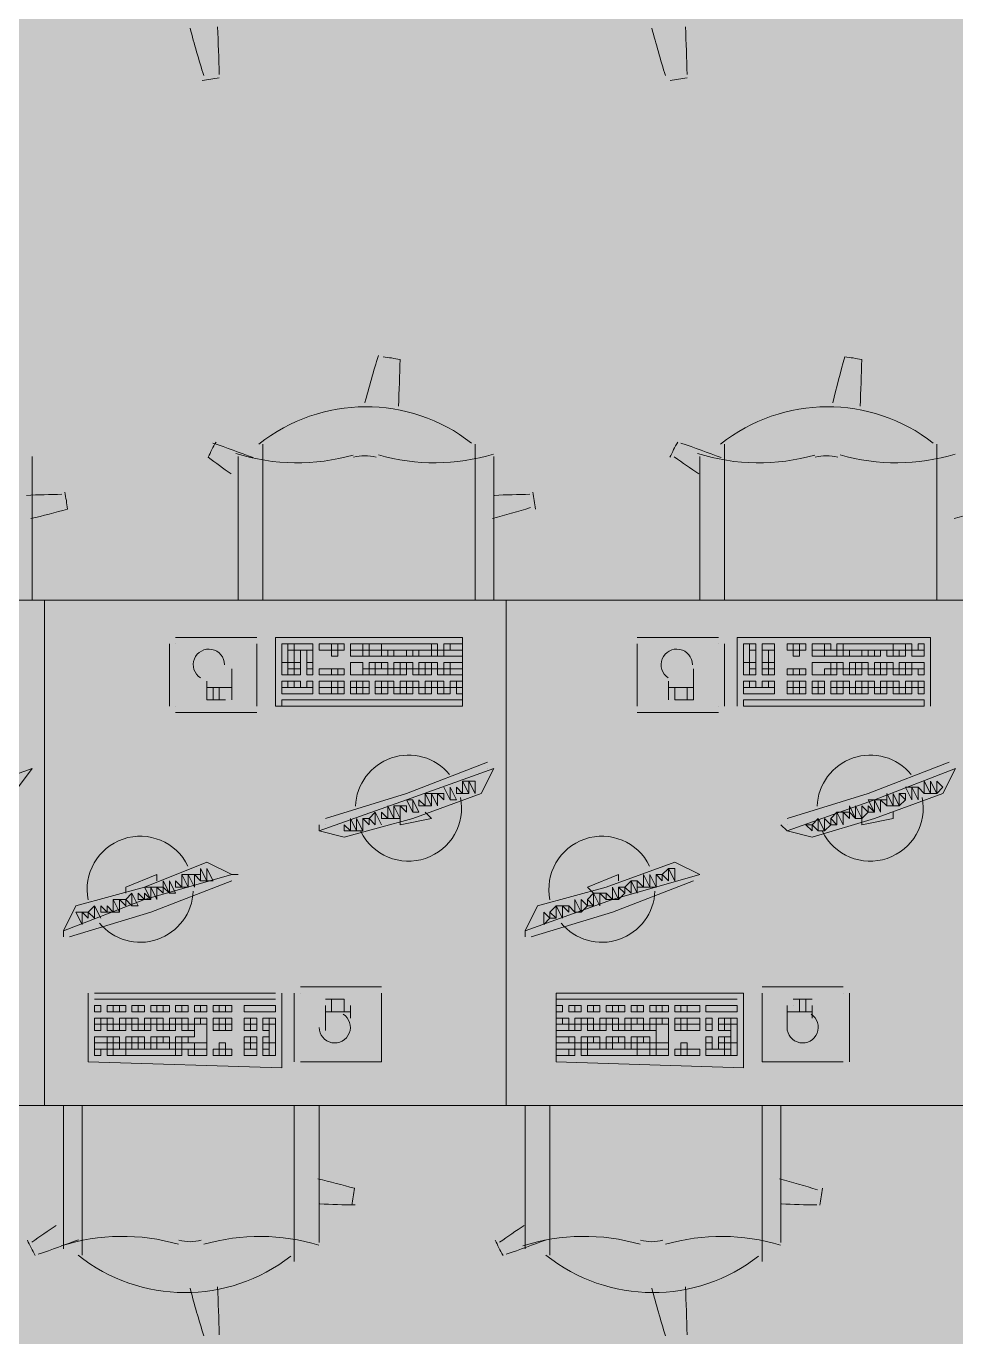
# Model space of a CAD drawing. Header units: millimetres. Extents: x 0 to 90.2, y 0 to 62.5.
# Drawn here: x 64.629 to 66.864, y 29.797 to 32.949 of the extents above; entities that cross this region are included whole.
import ezdxf

# ---------------------------------------------------------------- set-up
doc = ezdxf.new("R2010")
doc.units = ezdxf.units.MM
doc.layers.add('PDF_014405$FT-FIXFIT', color=7, linetype='Continuous')
doc.layers.add('PDF_014405$HL-TMP', color=7, linetype='Continuous', true_color=0xe6db59)

msp = doc.modelspace()

# ---------------------------------------------------------------- linework, layer by layer
at = {"layer": 'PDF_014405$FT-FIXFIT', "lineweight": 0}
for points in [[(65.5236, 32.035, 0.008691), (65.5277, 32.1471, 0.025003), (65.487, 32.1535)], [(66.6335, 32.035, 0.008691), (66.6376, 32.1471, 0.025003), (66.5969, 32.1535, 0.008987), (66.5677, 32.0427)], [(65.0852, 31.9488, 0.02503), (65.0665, 31.9121, 0.005389), (65.1212, 31.8723)], [(64.6401, 31.7645, 0.00719), (64.728, 31.7875, 0.025003), (64.7216, 31.8282)], [(65.4115, 30.1137, 0.025003), (65.418, 30.1544, 0.00719), (65.3301, 30.1774)]]:
    msp.add_lwpolyline(points, format="xyb", dxfattribs=at)
for points in [[(65.1981, 31.5687), (65.1981, 31.9436)], [(65.708, 31.9436), (65.708, 31.5687)], [(66.308, 31.5687), (66.308, 31.9436)], [(66.8179, 31.9436), (66.8179, 31.5687)], [(64.6431, 31.5687), (64.6431, 31.9137)], [(65.1381, 31.9137), (65.1381, 31.5687)], [(65.753, 31.5687), (65.753, 31.9137)], [(66.248, 31.9137), (66.248, 31.5687)], [(64.9731, 31.4637), (64.9731, 31.3137)], [(65.1831, 31.4787), (64.9881, 31.4787)], [(64.9881, 31.4637), (64.9881, 31.4637)], [(65.1831, 31.3137), (65.1831, 31.4637)], [(66.293, 31.4787), (66.098, 31.4787)], [(66.098, 31.4637), (66.098, 31.4637)], [(66.098, 31.4637), (66.098, 31.3137)], [(66.293, 31.4637), (66.293, 31.4637)], [(66.308, 31.3137), (66.308, 31.4637)], [(66.8029, 31.3137), (66.8029, 31.4787), (66.338, 31.4787), (66.338, 31.3137)], [(65.1231, 31.3287), (65.1231, 31.4037)], [(66.188, 31.3587), (66.188, 31.3287), (66.233, 31.3287), (66.233, 31.4037)], [(65.0631, 31.3737), (65.0631, 31.3287), (65.1081, 31.3287)], [(65.1231, 31.3587), (65.0631, 31.3587)], [(65.0781, 31.3587), (65.0781, 31.3287)], [(65.0931, 31.3587), (65.0931, 31.3287)], [(66.173, 31.3737), (66.173, 31.3287)], [(66.233, 31.3587), (66.173, 31.3587)], [(66.218, 31.3587), (66.218, 31.3287)], [(64.9881, 31.3137), (64.9881, 31.3137)], [(64.9881, 31.2987), (65.1831, 31.2987)], [(65.1831, 31.3137), (65.1831, 31.3137)], [(66.098, 31.2987), (66.293, 31.2987)], [(66.293, 31.3137), (66.293, 31.3137)], [(66.353, 31.3137), (66.7879, 31.3137)], [(65.738, 31.1787), (65.543, 31.1037), (65.3481, 31.0437)], [(66.8479, 31.1787), (66.6529, 31.1037), (66.458, 31.0437)], [(64.2232, 31.0287), (64.2232, 31.0137), (64.2832, 30.9987), (64.4481, 31.0437), (64.5981, 31.1037), (64.6431, 31.1637), (64.4331, 31.0887), (64.2232, 31.0137)], [(65.3331, 31.0287), (65.3331, 31.0137), (65.3931, 30.9987), (65.558, 31.0437), (65.723, 31.1037), (65.753, 31.1637), (65.543, 31.0887), (65.3331, 31.0137)], [(65.738, 31.1637), (65.738, 31.1637)], [(66.443, 31.0287), (66.458, 31.0137), (66.518, 30.9987), (66.6679, 31.0437), (66.8329, 31.1037), (66.8629, 31.1637), (66.6679, 31.0887), (66.458, 31.0137)], [(65.633, 31.1187), (65.648, 31.0887), (65.633, 31.1187)], [(66.7729, 31.1187), (66.7879, 31.1037), (66.7729, 31.1187)], [(65.468, 31.0587), (65.483, 31.0287), (65.468, 31.0587)], [(65.588, 31.0587), (65.603, 31.0437), (65.528, 31.0287), (65.528, 31.0437)], [(66.7129, 31.0587), (66.7129, 31.0437), (66.6379, 31.0287), (66.6379, 31.0437)], [(65.3481, 31.0287), (65.3481, 31.0287)], [(66.458, 31.0287), (66.458, 31.0287)], [(65.1231, 30.9087), (65.0631, 30.9387), (64.9131, 30.8787), (64.7481, 30.8337), (64.7181, 30.7738), (64.7181, 30.7588)], [(65.828, 30.7738), (66.038, 30.8487), (66.248, 30.9087), (66.188, 30.9387), (66.023, 30.8787), (65.858, 30.8337), (65.828, 30.7738), (65.828, 30.7588)], [(64.7181, 30.7738), (64.9131, 30.8487), (65.1231, 30.9087), (65.1381, 30.9087)], [(64.7331, 30.7588), (64.9281, 30.8187), (65.1231, 30.8937)], [(64.8681, 30.8637), (64.8681, 30.8787), (64.9431, 30.9087), (64.9431, 30.8937)], [(65.1231, 30.8937), (65.1231, 30.8937)], [(65.843, 30.7588), (66.038, 30.8187), (66.233, 30.8937)], [(65.993, 30.8637), (65.978, 30.8787), (66.053, 30.9087), (66.053, 30.8937)], [(66.233, 30.8937), (66.233, 30.8937)], [(66.248, 30.9087), (66.248, 30.9087)], [(64.8081, 30.8037), (64.7931, 30.8337), (64.8081, 30.8037)], [(65.948, 30.8187), (65.933, 30.8337), (65.948, 30.8187)], [(65.843, 30.7588), (65.843, 30.7588)], [(65.483, 30.6388), (65.2881, 30.6388)], [(66.5929, 30.6388), (66.398, 30.6388)], [(64.7781, 30.6238), (64.7781, 30.4588), (65.2431, 30.4438), (65.2431, 30.6238)], [(65.2281, 30.6238), (64.7931, 30.6238)], [(64.7931, 30.6088), (65.2281, 30.6088), (64.7931, 30.6088)], [(65.2731, 30.6238), (65.2731, 30.4588)], [(65.2881, 30.4588), (65.483, 30.4588), (65.483, 30.6238)], [(65.2881, 30.6238), (65.2881, 30.6238)], [(65.3931, 30.5788), (65.3931, 30.6088), (65.3481, 30.6088)], [(65.3631, 30.5788), (65.3631, 30.6088)], [(65.903, 30.6088), (66.338, 30.6088), (65.903, 30.6088)], [(66.398, 30.6238), (66.398, 30.6238)], [(66.398, 30.6238), (66.398, 30.4588), (66.5929, 30.4588)], [(66.518, 30.6088), (66.473, 30.6088)], [(66.488, 30.5788), (66.488, 30.6088)], [(66.503, 30.5788), (66.503, 30.6088)], [(66.5929, 30.6238), (66.5929, 30.6238)], [(66.6079, 30.4588), (66.6079, 30.6238)], [(65.3481, 30.5938), (65.3481, 30.5338)], [(65.3481, 30.5788), (65.4081, 30.5788)], [(65.3931, 30.5938), (65.3931, 30.5938)], [(65.4081, 30.5638), (65.4081, 30.5938)], [(66.458, 30.5938), (66.458, 30.5338)], [(66.458, 30.5788), (66.518, 30.5788)], [(66.473, 30.5938), (66.473, 30.5938)], [(66.518, 30.5638), (66.518, 30.5938)], [(65.2881, 30.4588), (65.2881, 30.4588)], [(65.483, 30.4588), (65.483, 30.4588)], [(66.5929, 30.4588), (66.5929, 30.4588)], [(64.7181, 30.0088), (64.7181, 30.3538)], [(64.7631, 30.3538), (64.7631, 29.9938)], [(65.2731, 29.9788), (65.2731, 30.3538)], [(65.3331, 30.3538), (65.3331, 30.0238)], [(65.828, 30.0088), (65.828, 30.3538)], [(65.888, 30.3538), (65.888, 29.9938)], [(66.398, 29.9788), (66.398, 30.3538)], [(66.443, 30.3538), (66.443, 30.0238)]]:
    msp.add_lwpolyline(points, dxfattribs=at)
for points in [[(63.5482, 31.5687), (64.6731, 31.5687), (64.6731, 30.3538), (63.5482, 30.3538)], [(64.6731, 31.5687), (65.783, 31.5687), (65.783, 30.3538), (64.6731, 30.3538)], [(65.783, 31.5687), (66.8929, 31.5687), (66.8929, 30.3538), (65.783, 30.3538)], [(65.678, 31.4787), (65.2281, 31.4787), (65.2281, 31.3137), (65.678, 31.3137)], [(65.2581, 31.4637), (65.2431, 31.4637), (65.2431, 31.4187), (65.2581, 31.4187)], [(65.2731, 31.4637), (65.2581, 31.4637), (65.2581, 31.4487), (65.2731, 31.4487)], [(65.2731, 31.4487), (65.2581, 31.4487), (65.2581, 31.4187), (65.2731, 31.4187)], [(65.3181, 31.4637), (65.2731, 31.4637), (65.2731, 31.4487), (65.3181, 31.4487)], [(65.2881, 31.4487), (65.2731, 31.4487), (65.2731, 31.4187), (65.2881, 31.4187)], [(65.3181, 31.4487), (65.3031, 31.4487), (65.3031, 31.4187), (65.3181, 31.4187)], [(65.3631, 31.4637), (65.3331, 31.4637), (65.3331, 31.4487), (65.3631, 31.4487)], [(65.3781, 31.4637), (65.3631, 31.4637), (65.3631, 31.4487), (65.3781, 31.4487)], [(65.3781, 31.4487), (65.3631, 31.4487), (65.3631, 31.4337), (65.3781, 31.4337)], [(65.3931, 31.4637), (65.3781, 31.4637), (65.3781, 31.4487), (65.3931, 31.4487)], [(65.4081, 31.4637), (65.4381, 31.4637), (65.4381, 31.4487), (65.4081, 31.4487)], [(65.4381, 31.4487), (65.4081, 31.4487), (65.4081, 31.4337), (65.4381, 31.4337)], [(65.4381, 31.4637), (65.453, 31.4637), (65.453, 31.4487), (65.4381, 31.4487)], [(65.453, 31.4487), (65.4381, 31.4487), (65.4381, 31.4337), (65.453, 31.4337)], [(65.453, 31.4637), (65.483, 31.4637), (65.483, 31.4487), (65.453, 31.4487)], [(65.483, 31.4487), (65.453, 31.4487), (65.453, 31.4337), (65.483, 31.4337)], [(65.603, 31.4637), (65.483, 31.4637), (65.483, 31.4487), (65.603, 31.4487)], [(65.498, 31.4487), (65.483, 31.4487), (65.483, 31.4337), (65.498, 31.4337)], [(65.513, 31.4487), (65.498, 31.4487), (65.498, 31.4337), (65.513, 31.4337)], [(65.543, 31.4487), (65.513, 31.4487), (65.513, 31.4337), (65.543, 31.4337)], [(65.558, 31.4487), (65.543, 31.4487), (65.543, 31.4337), (65.558, 31.4337)], [(65.573, 31.4487), (65.558, 31.4487), (65.558, 31.4337), (65.573, 31.4337)], [(65.603, 31.4487), (65.573, 31.4487), (65.573, 31.4337), (65.603, 31.4337)], [(65.618, 31.4637), (65.603, 31.4637), (65.603, 31.4487), (65.618, 31.4487)], [(65.618, 31.4487), (65.603, 31.4487), (65.603, 31.4337), (65.618, 31.4337)], [(65.633, 31.4487), (65.618, 31.4487), (65.618, 31.4337), (65.633, 31.4337)], [(65.648, 31.4637), (65.633, 31.4637), (65.633, 31.4487), (65.648, 31.4487)], [(65.678, 31.4487), (65.633, 31.4487), (65.633, 31.4337), (65.678, 31.4337)], [(65.678, 31.4637), (65.648, 31.4637), (65.648, 31.4487), (65.678, 31.4487)], [(66.368, 31.4637), (66.353, 31.4637), (66.353, 31.4187), (66.368, 31.4187)], [(66.383, 31.4637), (66.368, 31.4637), (66.368, 31.4487), (66.383, 31.4487)], [(66.383, 31.4487), (66.368, 31.4487), (66.368, 31.4187), (66.383, 31.4187)], [(66.428, 31.4637), (66.398, 31.4637), (66.398, 31.4487), (66.428, 31.4487)], [(66.413, 31.4487), (66.398, 31.4487), (66.398, 31.4187), (66.413, 31.4187)], [(66.428, 31.4487), (66.413, 31.4487), (66.413, 31.4187), (66.428, 31.4187)], [(66.473, 31.4637), (66.458, 31.4637), (66.458, 31.4487), (66.473, 31.4487)], [(66.488, 31.4637), (66.473, 31.4637), (66.473, 31.4487), (66.488, 31.4487)], [(66.488, 31.4487), (66.473, 31.4487), (66.473, 31.4337), (66.488, 31.4337)], [(66.503, 31.4637), (66.488, 31.4637), (66.488, 31.4487), (66.503, 31.4487)], [(66.518, 31.4637), (66.548, 31.4637), (66.548, 31.4487), (66.518, 31.4487)], [(66.548, 31.4487), (66.518, 31.4487), (66.518, 31.4337), (66.548, 31.4337)], [(66.548, 31.4637), (66.563, 31.4637), (66.563, 31.4487), (66.548, 31.4487)], [(66.578, 31.4487), (66.548, 31.4487), (66.548, 31.4337), (66.578, 31.4337)], [(66.578, 31.4637), (66.5929, 31.4637), (66.5929, 31.4487), (66.578, 31.4487)], [(66.5929, 31.4487), (66.578, 31.4487), (66.578, 31.4337), (66.5929, 31.4337)], [(66.7129, 31.4637), (66.5929, 31.4637), (66.5929, 31.4487), (66.7129, 31.4487)], [(66.6079, 31.4487), (66.5929, 31.4487), (66.5929, 31.4337), (66.6079, 31.4337)], [(66.6379, 31.4487), (66.6079, 31.4487), (66.6079, 31.4337), (66.6379, 31.4337)], [(66.6529, 31.4487), (66.6379, 31.4487), (66.6379, 31.4337), (66.6529, 31.4337)], [(66.6679, 31.4487), (66.6529, 31.4487), (66.6529, 31.4337), (66.6679, 31.4337)], [(66.6829, 31.4487), (66.6679, 31.4487), (66.6679, 31.4337), (66.6829, 31.4337)], [(66.7129, 31.4487), (66.6979, 31.4487), (66.6979, 31.4337), (66.7129, 31.4337)], [(66.7429, 31.4637), (66.7129, 31.4637), (66.7129, 31.4487), (66.7429, 31.4487)], [(66.7279, 31.4487), (66.7129, 31.4487), (66.7129, 31.4337), (66.7279, 31.4337)], [(66.7429, 31.4487), (66.7279, 31.4487), (66.7279, 31.4337), (66.7429, 31.4337)], [(66.7579, 31.4637), (66.7429, 31.4637), (66.7429, 31.4487), (66.7579, 31.4487)], [(66.7879, 31.4487), (66.7579, 31.4487), (66.7579, 31.4337), (66.7879, 31.4337)], [(66.7879, 31.4637), (66.7729, 31.4637), (66.7729, 31.4487), (66.7879, 31.4487)], [(65.2581, 31.4187), (65.2431, 31.4187), (65.2431, 31.3887), (65.2581, 31.3887)], [(65.2731, 31.4187), (65.2581, 31.4187), (65.2581, 31.4037), (65.2731, 31.4037)], [(65.2881, 31.4187), (65.2731, 31.4187), (65.2731, 31.4037), (65.2881, 31.4037)], [(65.3181, 31.4187), (65.3031, 31.4187), (65.3031, 31.4037), (65.3181, 31.4037)], [(65.4231, 31.4187), (65.4081, 31.4187), (65.4081, 31.3887), (65.4381, 31.3887), (65.4381, 31.4037), (65.4381, 31.4187)], [(65.468, 31.4187), (65.453, 31.4187), (65.453, 31.4037), (65.468, 31.4037)], [(65.483, 31.4187), (65.468, 31.4187), (65.468, 31.4037), (65.483, 31.4037)], [(65.498, 31.4187), (65.483, 31.4187), (65.483, 31.4037), (65.498, 31.4037)], [(65.528, 31.4187), (65.513, 31.4187), (65.513, 31.4037), (65.528, 31.4037)], [(65.543, 31.4187), (65.528, 31.4187), (65.528, 31.4037), (65.543, 31.4037)], [(65.558, 31.4187), (65.543, 31.4187), (65.543, 31.4037), (65.558, 31.4037)], [(65.588, 31.4187), (65.573, 31.4187), (65.573, 31.4037), (65.588, 31.4037)], [(65.603, 31.4187), (65.588, 31.4187), (65.588, 31.4037), (65.603, 31.4037)], [(65.618, 31.4187), (65.603, 31.4187), (65.603, 31.4037), (65.618, 31.4037)], [(65.648, 31.4187), (65.633, 31.4187), (65.633, 31.4037), (65.648, 31.4037)], [(65.678, 31.4187), (65.648, 31.4187), (65.648, 31.4037), (65.678, 31.4037)], [(66.368, 31.4187), (66.353, 31.4187), (66.353, 31.3887), (66.368, 31.3887)], [(66.383, 31.4187), (66.368, 31.4187), (66.368, 31.4037), (66.383, 31.4037)], [(66.413, 31.4187), (66.398, 31.4187), (66.398, 31.4037), (66.413, 31.4037)], [(66.428, 31.4187), (66.413, 31.4187), (66.413, 31.4037), (66.428, 31.4037)], [(66.548, 31.4187), (66.518, 31.4187), (66.518, 31.3887), (66.548, 31.3887), (66.548, 31.4037), (66.563, 31.4037), (66.563, 31.4187)], [(66.578, 31.4187), (66.563, 31.4187), (66.563, 31.4037), (66.578, 31.4037)], [(66.5929, 31.4187), (66.578, 31.4187), (66.578, 31.4037), (66.5929, 31.4037)], [(66.6229, 31.4187), (66.6079, 31.4187), (66.6079, 31.4037), (66.6229, 31.4037)], [(66.6379, 31.4187), (66.6229, 31.4187), (66.6229, 31.4037), (66.6379, 31.4037)], [(66.6529, 31.4187), (66.6379, 31.4187), (66.6379, 31.4037), (66.6529, 31.4037)], [(66.6829, 31.4187), (66.6679, 31.4187), (66.6679, 31.4037), (66.6829, 31.4037)], [(66.6979, 31.4187), (66.6829, 31.4187), (66.6829, 31.4037), (66.6979, 31.4037)], [(66.7129, 31.4187), (66.6979, 31.4187), (66.6979, 31.4037), (66.7129, 31.4037)], [(66.7429, 31.4187), (66.7279, 31.4187), (66.7279, 31.4037), (66.7429, 31.4037)], [(66.7579, 31.4187), (66.7429, 31.4187), (66.7429, 31.4037), (66.7579, 31.4037)], [(66.7879, 31.4187), (66.7579, 31.4187), (66.7579, 31.4037), (66.7879, 31.4037)], [(65.2731, 31.4037), (65.2581, 31.4037), (65.2581, 31.3887), (65.2731, 31.3887)], [(65.2881, 31.4037), (65.2731, 31.4037), (65.2731, 31.3887), (65.2881, 31.3887)], [(65.3181, 31.4037), (65.3031, 31.4037), (65.3031, 31.3887), (65.3181, 31.3887)], [(65.3631, 31.4037), (65.3331, 31.4037), (65.3331, 31.3887), (65.3631, 31.3887)], [(65.3781, 31.4037), (65.3631, 31.4037), (65.3631, 31.3887), (65.3781, 31.3887)], [(65.3931, 31.4037), (65.3781, 31.4037), (65.3781, 31.3887), (65.3931, 31.3887)], [(65.453, 31.4037), (65.4381, 31.4037), (65.4381, 31.3887), (65.453, 31.3887)], [(65.468, 31.4037), (65.453, 31.4037), (65.453, 31.3887), (65.468, 31.3887)], [(65.498, 31.4037), (65.468, 31.4037), (65.468, 31.3887), (65.498, 31.3887)], [(65.513, 31.4037), (65.498, 31.4037), (65.498, 31.3887), (65.513, 31.3887)], [(65.528, 31.4037), (65.513, 31.4037), (65.513, 31.3887), (65.528, 31.3887)], [(65.543, 31.4037), (65.528, 31.4037), (65.528, 31.3887), (65.543, 31.3887)], [(65.573, 31.4037), (65.558, 31.4037), (65.558, 31.3887), (65.573, 31.3887)], [(65.588, 31.4037), (65.573, 31.4037), (65.573, 31.3887), (65.588, 31.3887)], [(65.603, 31.4037), (65.588, 31.4037), (65.588, 31.3887), (65.603, 31.3887)], [(65.633, 31.4037), (65.618, 31.4037), (65.618, 31.3887), (65.633, 31.3887)], [(65.648, 31.4037), (65.633, 31.4037), (65.633, 31.3887), (65.648, 31.3887)], [(65.678, 31.4037), (65.648, 31.4037), (65.648, 31.3887), (65.678, 31.3887)], [(66.383, 31.4037), (66.368, 31.4037), (66.368, 31.3887), (66.383, 31.3887)], [(66.413, 31.4037), (66.398, 31.4037), (66.398, 31.3887), (66.413, 31.3887)], [(66.428, 31.4037), (66.413, 31.4037), (66.413, 31.3887), (66.428, 31.3887)], [(66.473, 31.4037), (66.458, 31.4037), (66.458, 31.3887), (66.473, 31.3887)], [(66.488, 31.4037), (66.473, 31.4037), (66.473, 31.3887), (66.488, 31.3887)], [(66.503, 31.4037), (66.488, 31.4037), (66.488, 31.3887), (66.503, 31.3887)], [(66.563, 31.4037), (66.548, 31.4037), (66.548, 31.3887), (66.563, 31.3887)], [(66.578, 31.4037), (66.563, 31.4037), (66.563, 31.3887), (66.578, 31.3887)], [(66.6079, 31.4037), (66.5929, 31.4037), (66.5929, 31.3887), (66.6079, 31.3887)], [(66.6229, 31.4037), (66.6079, 31.4037), (66.6079, 31.3887), (66.6229, 31.3887)], [(66.6379, 31.4037), (66.6229, 31.4037), (66.6229, 31.3887), (66.6379, 31.3887)], [(66.6679, 31.4037), (66.6529, 31.4037), (66.6529, 31.3887), (66.6679, 31.3887)], [(66.6829, 31.4037), (66.6679, 31.4037), (66.6679, 31.3887), (66.6829, 31.3887)], [(66.6979, 31.4037), (66.6829, 31.4037), (66.6829, 31.3887), (66.6979, 31.3887)], [(66.7279, 31.4037), (66.7129, 31.4037), (66.7129, 31.3887), (66.7279, 31.3887)], [(66.7429, 31.4037), (66.7279, 31.4037), (66.7279, 31.3887), (66.7429, 31.3887)], [(66.7579, 31.4037), (66.7429, 31.4037), (66.7429, 31.3887), (66.7579, 31.3887)], [(66.7879, 31.4037), (66.7729, 31.4037), (66.7729, 31.3887), (66.7879, 31.3887)], [(65.2581, 31.3737), (65.2431, 31.3737), (65.2431, 31.3587), (65.2581, 31.3587)], [(65.3181, 31.3437), (65.2431, 31.3437), (65.2431, 31.3587), (65.3181, 31.3587)], [(65.2731, 31.3737), (65.2581, 31.3737), (65.2581, 31.3587), (65.2731, 31.3587)], [(65.2881, 31.3737), (65.2731, 31.3737), (65.2731, 31.3587), (65.2881, 31.3587)], [(65.3181, 31.3737), (65.3031, 31.3737), (65.3031, 31.3587), (65.3181, 31.3587)], [(65.3631, 31.3737), (65.3331, 31.3737), (65.3331, 31.3587), (65.3631, 31.3587)], [(65.3631, 31.3587), (65.3331, 31.3587), (65.3331, 31.3437), (65.3631, 31.3437)], [(65.3781, 31.3737), (65.3631, 31.3737), (65.3631, 31.3587), (65.3781, 31.3587)], [(65.3781, 31.3587), (65.3631, 31.3587), (65.3631, 31.3437), (65.3781, 31.3437)], [(65.3931, 31.3737), (65.3781, 31.3737), (65.3781, 31.3587), (65.3931, 31.3587)], [(65.3931, 31.3587), (65.3781, 31.3587), (65.3781, 31.3437), (65.3931, 31.3437)], [(65.4231, 31.3737), (65.4081, 31.3737), (65.4081, 31.3587), (65.4231, 31.3587)], [(65.4231, 31.3587), (65.4081, 31.3587), (65.4081, 31.3437), (65.4231, 31.3437)], [(65.4381, 31.3737), (65.4231, 31.3737), (65.4231, 31.3587), (65.4381, 31.3587)], [(65.4381, 31.3587), (65.4231, 31.3587), (65.4231, 31.3437), (65.4381, 31.3437)], [(65.453, 31.3737), (65.4381, 31.3737), (65.4381, 31.3587), (65.453, 31.3587)], [(65.453, 31.3587), (65.4381, 31.3587), (65.4381, 31.3437), (65.453, 31.3437)], [(65.483, 31.3737), (65.468, 31.3737), (65.468, 31.3587), (65.483, 31.3587)], [(65.483, 31.3587), (65.468, 31.3587), (65.468, 31.3437), (65.483, 31.3437)], [(65.498, 31.3737), (65.483, 31.3737), (65.483, 31.3587), (65.498, 31.3587)], [(65.498, 31.3587), (65.483, 31.3587), (65.483, 31.3437), (65.498, 31.3437)], [(65.513, 31.3737), (65.498, 31.3737), (65.498, 31.3587), (65.513, 31.3587)], [(65.528, 31.3587), (65.513, 31.3587), (65.513, 31.3437), (65.528, 31.3437)], [(65.543, 31.3737), (65.528, 31.3737), (65.528, 31.3587), (65.543, 31.3587)], [(65.543, 31.3587), (65.528, 31.3587), (65.528, 31.3437), (65.543, 31.3437)], [(65.558, 31.3737), (65.543, 31.3737), (65.543, 31.3587), (65.558, 31.3587)], [(65.558, 31.3587), (65.543, 31.3587), (65.543, 31.3437), (65.558, 31.3437)], [(65.573, 31.3737), (65.558, 31.3737), (65.558, 31.3587), (65.573, 31.3587)], [(65.588, 31.3587), (65.573, 31.3587), (65.573, 31.3437), (65.588, 31.3437)], [(65.603, 31.3737), (65.588, 31.3737), (65.588, 31.3587), (65.603, 31.3587)], [(65.603, 31.3587), (65.588, 31.3587), (65.588, 31.3437), (65.603, 31.3437)], [(65.618, 31.3737), (65.603, 31.3737), (65.603, 31.3587), (65.618, 31.3587)], [(65.633, 31.3737), (65.618, 31.3737), (65.618, 31.3587), (65.633, 31.3587)], [(65.633, 31.3587), (65.618, 31.3587), (65.618, 31.3437), (65.633, 31.3437)], [(65.648, 31.3587), (65.633, 31.3587), (65.633, 31.3437), (65.648, 31.3437)], [(65.663, 31.3737), (65.648, 31.3737), (65.648, 31.3587), (65.663, 31.3587)], [(65.678, 31.3737), (65.663, 31.3737), (65.663, 31.3587), (65.678, 31.3587)], [(65.678, 31.3587), (65.663, 31.3587), (65.663, 31.3437), (65.678, 31.3437)], [(66.368, 31.3737), (66.353, 31.3737), (66.353, 31.3587), (66.368, 31.3587)], [(66.428, 31.3437), (66.353, 31.3437), (66.353, 31.3587), (66.428, 31.3587)], [(66.383, 31.3737), (66.368, 31.3737), (66.368, 31.3587), (66.383, 31.3587)], [(66.413, 31.3737), (66.398, 31.3737), (66.398, 31.3587), (66.413, 31.3587)], [(66.428, 31.3737), (66.413, 31.3737), (66.413, 31.3587), (66.428, 31.3587)], [(66.473, 31.3737), (66.458, 31.3737), (66.458, 31.3587), (66.473, 31.3587)], [(66.473, 31.3587), (66.458, 31.3587), (66.458, 31.3437), (66.473, 31.3437)], [(66.488, 31.3737), (66.473, 31.3737), (66.473, 31.3587), (66.488, 31.3587)], [(66.488, 31.3587), (66.473, 31.3587), (66.473, 31.3437), (66.488, 31.3437)], [(66.503, 31.3737), (66.488, 31.3737), (66.488, 31.3587), (66.503, 31.3587)], [(66.503, 31.3587), (66.488, 31.3587), (66.488, 31.3437), (66.503, 31.3437)], [(66.533, 31.3737), (66.518, 31.3737), (66.518, 31.3587), (66.533, 31.3587)], [(66.533, 31.3587), (66.518, 31.3587), (66.518, 31.3437), (66.533, 31.3437)], [(66.548, 31.3737), (66.533, 31.3737), (66.533, 31.3587), (66.548, 31.3587)], [(66.548, 31.3587), (66.533, 31.3587), (66.533, 31.3437), (66.548, 31.3437)], [(66.578, 31.3737), (66.563, 31.3737), (66.563, 31.3587), (66.578, 31.3587)], [(66.578, 31.3587), (66.563, 31.3587), (66.563, 31.3437), (66.578, 31.3437)], [(66.5929, 31.3737), (66.578, 31.3737), (66.578, 31.3587), (66.5929, 31.3587)], [(66.5929, 31.3587), (66.578, 31.3587), (66.578, 31.3437), (66.5929, 31.3437)], [(66.6079, 31.3737), (66.5929, 31.3737), (66.5929, 31.3587), (66.6079, 31.3587)], [(66.6229, 31.3587), (66.6079, 31.3587), (66.6079, 31.3437), (66.6229, 31.3437)], [(66.6379, 31.3737), (66.6229, 31.3737), (66.6229, 31.3587), (66.6379, 31.3587)], [(66.6379, 31.3587), (66.6229, 31.3587), (66.6229, 31.3437), (66.6379, 31.3437)], [(66.6529, 31.3737), (66.6379, 31.3737), (66.6379, 31.3587), (66.6529, 31.3587)], [(66.6529, 31.3587), (66.6379, 31.3587), (66.6379, 31.3437), (66.6529, 31.3437)], [(66.6679, 31.3737), (66.6529, 31.3737), (66.6529, 31.3587), (66.6679, 31.3587)], [(66.6829, 31.3587), (66.6679, 31.3587), (66.6679, 31.3437), (66.6829, 31.3437)], [(66.6979, 31.3737), (66.6829, 31.3737), (66.6829, 31.3587), (66.6979, 31.3587)], [(66.6979, 31.3587), (66.6829, 31.3587), (66.6829, 31.3437), (66.6979, 31.3437)], [(66.7129, 31.3737), (66.6979, 31.3737), (66.6979, 31.3587), (66.7129, 31.3587)], [(66.7279, 31.3737), (66.7129, 31.3737), (66.7129, 31.3587), (66.7279, 31.3587)], [(66.7279, 31.3587), (66.7129, 31.3587), (66.7129, 31.3437), (66.7279, 31.3437)], [(66.7429, 31.3587), (66.7279, 31.3587), (66.7279, 31.3437), (66.7429, 31.3437)], [(66.7579, 31.3737), (66.7429, 31.3737), (66.7429, 31.3587), (66.7579, 31.3587)], [(66.7579, 31.3587), (66.7429, 31.3587), (66.7429, 31.3437), (66.7579, 31.3437)], [(66.7729, 31.3737), (66.7579, 31.3737), (66.7579, 31.3587), (66.7729, 31.3587)], [(66.7879, 31.3737), (66.7729, 31.3737), (66.7729, 31.3587), (66.7879, 31.3587)], [(66.7879, 31.3587), (66.7729, 31.3587), (66.7729, 31.3437), (66.7879, 31.3437)], [(65.678, 31.3137), (65.2431, 31.3137), (65.2431, 31.3287), (65.678, 31.3287)], [(66.7879, 31.3137), (66.353, 31.3137), (66.353, 31.3287), (66.7879, 31.3287)], [(65.678, 31.1337), (65.678, 31.1187), (65.678, 31.1037), (65.693, 31.1037)], [(65.693, 31.1337), (65.678, 31.1337), (65.693, 31.1037)], [(65.708, 31.1337), (65.693, 31.1337), (65.708, 31.1037), (65.708, 31.1187)], [(66.7879, 31.1337), (66.7879, 31.1187), (66.7879, 31.1037), (66.8029, 31.1037)], [(66.8029, 31.1337), (66.8029, 31.1037), (66.8179, 31.1037)], [(66.8179, 31.1337), (66.8179, 31.1037), (66.8329, 31.1187)], [(65.588, 31.1037), (65.588, 31.0887), (65.588, 31.0737), (65.603, 31.0737)], [(65.603, 31.1037), (65.588, 31.1037), (65.603, 31.0737)], [(65.618, 31.1037), (65.603, 31.1037), (65.618, 31.0737), (65.618, 31.0887)], [(65.633, 31.1037), (65.618, 31.1037), (65.633, 31.0887)], [(65.648, 31.1187), (65.648, 31.0887), (65.663, 31.0887)], [(65.663, 31.1187), (65.663, 31.1037), (65.678, 31.1037)], [(66.6979, 31.1037), (66.6979, 31.0887), (66.6979, 31.0737), (66.7129, 31.0737)], [(66.7129, 31.1037), (66.7129, 31.0737), (66.7279, 31.0737)], [(66.7279, 31.1037), (66.7279, 31.0737), (66.7429, 31.0887)], [(66.7429, 31.1037), (66.7279, 31.1037), (66.7429, 31.0887)], [(66.7579, 31.1187), (66.7429, 31.1187), (66.7579, 31.0887)], [(66.7729, 31.1187), (66.7579, 31.1187), (66.7729, 31.0887)], [(65.498, 31.0737), (65.498, 31.0587), (65.498, 31.0437), (65.513, 31.0437)], [(65.513, 31.0737), (65.513, 31.0437), (65.528, 31.0437)], [(65.528, 31.0737), (65.513, 31.0737), (65.528, 31.0437), (65.528, 31.0587)], [(65.543, 31.0737), (65.528, 31.0737), (65.543, 31.0587)], [(65.558, 31.0887), (65.543, 31.0887), (65.558, 31.0587)], [(65.558, 31.0887), (65.558, 31.0587), (65.573, 31.0587)], [(65.573, 31.0887), (65.573, 31.0737), (65.588, 31.0737)], [(66.6079, 31.0737), (66.6079, 31.0587), (66.6229, 31.0437)], [(66.6229, 31.0737), (66.6229, 31.0437), (66.6379, 31.0437)], [(66.6379, 31.0737), (66.6379, 31.0437), (66.6529, 31.0587)], [(66.6679, 31.0887), (66.6529, 31.0887), (66.6679, 31.0587)], [(66.6529, 31.0737), (66.6529, 31.0587), (66.6679, 31.0587)], [(66.6829, 31.0887), (66.6679, 31.0887), (66.6829, 31.0587)], [(66.6979, 31.0887), (66.6829, 31.0887), (66.6979, 31.0737)], [(65.4081, 31.0437), (65.4081, 31.0287), (65.4081, 31.0137), (65.4231, 31.0137)], [(65.4231, 31.0437), (65.4231, 31.0137), (65.4381, 31.0137)], [(65.4381, 31.0437), (65.4381, 31.0137), (65.4381, 31.0287)], [(65.453, 31.0437), (65.4381, 31.0437), (65.453, 31.0287)], [(65.468, 31.0587), (65.453, 31.0437), (65.468, 31.0287)], [(65.483, 31.0587), (65.483, 31.0437), (65.498, 31.0437)], [(66.533, 31.0437), (66.518, 31.0287), (66.533, 31.0137)], [(66.533, 31.0437), (66.533, 31.0137), (66.548, 31.0137)], [(66.548, 31.0437), (66.548, 31.0137), (66.563, 31.0287)], [(66.578, 31.0587), (66.563, 31.0437), (66.578, 31.0287)], [(66.563, 31.0437), (66.563, 31.0287), (66.578, 31.0287)], [(66.5929, 31.0587), (66.578, 31.0587), (66.5929, 31.0287)], [(66.6079, 31.0587), (66.5929, 31.0587), (66.6079, 31.0437)], [(65.3931, 31.0287), (65.3931, 31.0137), (65.4081, 31.0137)], [(66.518, 31.0287), (66.503, 31.0287), (66.518, 31.0137)], [(65.0481, 30.8937), (65.0631, 30.8937), (65.0481, 30.9237), (65.0481, 30.9087)], [(65.0631, 30.8937), (65.0781, 30.8937), (65.0631, 30.9237)], [(66.173, 30.8937), (66.173, 30.9237), (66.158, 30.9087)], [(66.188, 30.8937), (66.188, 30.9237), (66.173, 30.9237)], [(64.9731, 30.8637), (64.9581, 30.8937), (64.9581, 30.8787)], [(64.9731, 30.8637), (64.9881, 30.8637), (64.9731, 30.8937)], [(64.9881, 30.8787), (65.0031, 30.8787), (64.9881, 30.8937)], [(65.0181, 30.8787), (65.0181, 30.9087), (65.0031, 30.9087)], [(65.0031, 30.8787), (65.0181, 30.8787), (65.0031, 30.9087), (65.0031, 30.8937)], [(65.0331, 30.8787), (65.0331, 30.8937), (65.0331, 30.9087), (65.0181, 30.9087)], [(65.0481, 30.8937), (65.0481, 30.9087), (65.0331, 30.9087)], [(66.083, 30.8637), (66.083, 30.8937), (66.068, 30.8787)], [(66.098, 30.8637), (66.098, 30.8937), (66.083, 30.8937)], [(66.098, 30.8787), (66.113, 30.8787), (66.098, 30.8937)], [(66.113, 30.8787), (66.128, 30.8787), (66.113, 30.9087), (66.113, 30.8937)], [(66.128, 30.8787), (66.143, 30.8787), (66.128, 30.9087)], [(66.158, 30.8937), (66.158, 30.9087), (66.143, 30.9087)], [(66.143, 30.8787), (66.143, 30.8937), (66.143, 30.9087)], [(64.8831, 30.8337), (64.8831, 30.8637), (64.8681, 30.8487)], [(64.8831, 30.8337), (64.8981, 30.8337), (64.8831, 30.8637)], [(64.8981, 30.8487), (64.9131, 30.8487), (64.8981, 30.8637)], [(64.9281, 30.8487), (64.9281, 30.8787), (64.9131, 30.8787)], [(64.9131, 30.8487), (64.9281, 30.8487), (64.9131, 30.8637)], [(64.9431, 30.8487), (64.9431, 30.8637), (64.9431, 30.8787), (64.9281, 30.8787)], [(64.9581, 30.8637), (64.9581, 30.8787), (64.9431, 30.8787)], [(65.993, 30.8337), (65.993, 30.8637), (65.978, 30.8487)], [(66.008, 30.8337), (66.008, 30.8637), (65.993, 30.8637)], [(66.023, 30.8487), (66.023, 30.8637), (66.008, 30.8637)], [(66.023, 30.8487), (66.038, 30.8487), (66.023, 30.8637)], [(66.038, 30.8487), (66.053, 30.8487), (66.038, 30.8787)], [(66.068, 30.8637), (66.068, 30.8787), (66.053, 30.8787)], [(66.053, 30.8487), (66.068, 30.8637), (66.053, 30.8787)], [(64.7631, 30.7888), (64.7631, 30.8037), (64.7631, 30.8187), (64.7481, 30.8187)], [(64.7781, 30.8037), (64.7781, 30.8187), (64.7631, 30.8187)], [(64.7931, 30.8037), (64.7931, 30.8337), (64.7781, 30.8187)], [(64.8081, 30.8187), (64.8231, 30.8187), (64.8081, 30.8337)], [(64.8231, 30.8187), (64.8381, 30.8187), (64.8231, 30.8337)], [(64.8531, 30.8187), (64.8531, 30.8337), (64.8531, 30.8487), (64.8381, 30.8487)], [(64.8381, 30.8187), (64.8531, 30.8187), (64.8381, 30.8487)], [(64.8681, 30.8337), (64.8681, 30.8487), (64.8531, 30.8487)], [(65.873, 30.7888), (65.888, 30.8037), (65.873, 30.8187)], [(65.903, 30.8037), (65.903, 30.8337), (65.888, 30.8187)], [(65.888, 30.8037), (65.903, 30.8037), (65.888, 30.8187)], [(65.918, 30.8037), (65.918, 30.8337), (65.903, 30.8337)], [(65.933, 30.8187), (65.933, 30.8337), (65.918, 30.8337)], [(65.948, 30.8187), (65.963, 30.8187), (65.948, 30.8487)], [(65.963, 30.8187), (65.978, 30.8337), (65.963, 30.8487)], [(65.978, 30.8337), (65.993, 30.8337), (65.978, 30.8487)], [(65.903, 30.4588), (66.353, 30.4438), (66.353, 30.6238), (65.903, 30.6238)], [(64.7931, 30.5788), (64.8081, 30.5788), (64.8081, 30.5938), (64.7931, 30.5938)], [(64.8231, 30.5788), (64.8381, 30.5788), (64.8381, 30.5938), (64.8231, 30.5938)], [(64.8381, 30.5788), (64.8531, 30.5788), (64.8531, 30.5938), (64.8381, 30.5938)], [(64.8531, 30.5788), (64.8681, 30.5788), (64.8681, 30.5938), (64.8531, 30.5938)], [(64.8831, 30.5788), (64.8981, 30.5788), (64.8981, 30.5938), (64.8831, 30.5938)], [(64.8981, 30.5788), (64.9131, 30.5788), (64.9131, 30.5938), (64.8981, 30.5938)], [(64.9281, 30.5788), (64.9431, 30.5788), (64.9431, 30.5938), (64.9281, 30.5938)], [(64.9431, 30.5788), (64.9581, 30.5788), (64.9581, 30.5938), (64.9431, 30.5938)], [(64.9581, 30.5788), (64.9731, 30.5788), (64.9731, 30.5938), (64.9581, 30.5938)], [(64.9881, 30.5788), (65.0031, 30.5788), (65.0031, 30.5938), (64.9881, 30.5938)], [(65.0031, 30.5788), (65.0181, 30.5788), (65.0181, 30.5938), (65.0031, 30.5938)], [(65.0331, 30.5788), (65.0481, 30.5788), (65.0481, 30.5938), (65.0331, 30.5938)], [(65.0481, 30.5788), (65.0631, 30.5788), (65.0631, 30.5938), (65.0481, 30.5938)], [(65.0781, 30.5788), (65.0931, 30.5788), (65.0931, 30.5938), (65.0781, 30.5938)], [(65.0931, 30.5788), (65.1081, 30.5788), (65.1081, 30.5938), (65.0931, 30.5938)], [(65.1081, 30.5788), (65.1231, 30.5788), (65.1231, 30.5938), (65.1081, 30.5938)], [(65.1531, 30.5938), (65.2281, 30.5938), (65.2281, 30.5788), (65.1531, 30.5788)], [(65.903, 30.5788), (65.918, 30.5788), (65.918, 30.5938), (65.903, 30.5938)], [(65.933, 30.5788), (65.948, 30.5788), (65.948, 30.5938), (65.933, 30.5938)], [(65.948, 30.5788), (65.963, 30.5788), (65.963, 30.5938), (65.948, 30.5938)], [(65.978, 30.5788), (65.993, 30.5788), (65.993, 30.5938), (65.978, 30.5938)], [(65.993, 30.5788), (66.008, 30.5788), (66.008, 30.5938), (65.993, 30.5938)], [(66.023, 30.5788), (66.038, 30.5788), (66.038, 30.5938), (66.023, 30.5938)], [(66.038, 30.5788), (66.053, 30.5788), (66.053, 30.5938), (66.038, 30.5938)], [(66.053, 30.5788), (66.068, 30.5788), (66.068, 30.5938), (66.053, 30.5938)], [(66.083, 30.5788), (66.098, 30.5788), (66.098, 30.5938), (66.083, 30.5938)], [(66.098, 30.5788), (66.113, 30.5788), (66.113, 30.5938), (66.098, 30.5938)], [(66.128, 30.5788), (66.143, 30.5788), (66.143, 30.5938), (66.128, 30.5938)], [(66.143, 30.5788), (66.158, 30.5788), (66.158, 30.5938), (66.143, 30.5938)], [(66.158, 30.5788), (66.173, 30.5788), (66.173, 30.5938), (66.158, 30.5938)], [(66.188, 30.5788), (66.203, 30.5788), (66.203, 30.5938), (66.188, 30.5938)], [(66.203, 30.5788), (66.218, 30.5788), (66.218, 30.5938), (66.203, 30.5938)], [(66.218, 30.5788), (66.248, 30.5788), (66.248, 30.5938), (66.218, 30.5938)], [(66.263, 30.5938), (66.338, 30.5938), (66.338, 30.5788), (66.263, 30.5788)], [(64.7931, 30.5488), (64.8081, 30.5488), (64.8081, 30.5638), (64.7931, 30.5638)], [(64.7931, 30.5338), (64.8081, 30.5338), (64.8081, 30.5488), (64.7931, 30.5488)], [(64.8081, 30.5488), (64.8231, 30.5488), (64.8231, 30.5638), (64.8081, 30.5638)], [(64.8231, 30.5488), (64.8381, 30.5488), (64.8381, 30.5638), (64.8231, 30.5638)], [(64.8231, 30.5338), (64.8381, 30.5338), (64.8381, 30.5488), (64.8231, 30.5488)], [(64.8381, 30.5338), (64.8531, 30.5338), (64.8531, 30.5488), (64.8381, 30.5488)], [(64.8531, 30.5488), (64.8681, 30.5488), (64.8681, 30.5638), (64.8531, 30.5638)], [(64.8531, 30.5338), (64.8681, 30.5338), (64.8681, 30.5488), (64.8531, 30.5488)], [(64.8681, 30.5488), (64.8831, 30.5488), (64.8831, 30.5638), (64.8681, 30.5638)], [(64.8831, 30.5488), (64.8981, 30.5488), (64.8981, 30.5638), (64.8831, 30.5638)], [(64.8831, 30.5338), (64.8981, 30.5338), (64.8981, 30.5488), (64.8831, 30.5488)], [(64.8981, 30.5338), (64.9131, 30.5338), (64.9131, 30.5488), (64.8981, 30.5488)], [(64.9131, 30.5488), (64.9281, 30.5488), (64.9281, 30.5638), (64.9131, 30.5638)], [(64.9131, 30.5338), (64.9281, 30.5338), (64.9281, 30.5488), (64.9131, 30.5488)], [(64.9281, 30.5488), (64.9431, 30.5488), (64.9431, 30.5638), (64.9281, 30.5638)], [(64.9431, 30.5488), (64.9581, 30.5488), (64.9581, 30.5638), (64.9431, 30.5638)], [(64.9431, 30.5338), (64.9581, 30.5338), (64.9581, 30.5488), (64.9431, 30.5488)], [(64.9581, 30.5338), (64.9731, 30.5338), (64.9731, 30.5488), (64.9581, 30.5488)], [(64.9731, 30.5488), (64.9881, 30.5488), (64.9881, 30.5638), (64.9731, 30.5638)], [(64.9731, 30.5338), (64.9881, 30.5338), (64.9881, 30.5488), (64.9731, 30.5488)], [(64.9881, 30.5488), (65.0031, 30.5488), (65.0031, 30.5638), (64.9881, 30.5638)], [(65.0031, 30.5488), (65.0181, 30.5488), (65.0181, 30.5638), (65.0031, 30.5638)], [(65.0031, 30.5338), (65.0181, 30.5338), (65.0181, 30.5488), (65.0031, 30.5488)], [(65.0331, 30.5038), (65.0631, 30.5038), (65.0631, 30.5488), (65.0331, 30.5488), (65.0331, 30.5188), (65.0181, 30.5188), (65.0181, 30.5038)], [(65.0181, 30.5338), (65.0331, 30.5338), (65.0331, 30.5488), (65.0181, 30.5488)], [(65.0331, 30.5488), (65.0481, 30.5488), (65.0481, 30.5638), (65.0331, 30.5638)], [(65.0481, 30.5488), (65.0631, 30.5488), (65.0631, 30.5638), (65.0481, 30.5638)], [(65.0781, 30.5488), (65.0931, 30.5488), (65.0931, 30.5638), (65.0781, 30.5638)], [(65.0781, 30.5338), (65.0931, 30.5338), (65.0931, 30.5488), (65.0781, 30.5488)], [(65.0931, 30.5488), (65.1081, 30.5488), (65.1081, 30.5638), (65.0931, 30.5638)], [(65.0931, 30.5338), (65.1081, 30.5338), (65.1081, 30.5488), (65.0931, 30.5488)], [(65.1081, 30.5488), (65.1231, 30.5488), (65.1231, 30.5638), (65.1081, 30.5638)], [(65.1081, 30.5338), (65.1231, 30.5338), (65.1231, 30.5488), (65.1081, 30.5488)], [(65.1531, 30.5488), (65.1681, 30.5488), (65.1681, 30.5638), (65.1531, 30.5638)], [(65.1531, 30.5338), (65.1681, 30.5338), (65.1681, 30.5488), (65.1531, 30.5488)], [(65.1681, 30.5488), (65.1831, 30.5488), (65.1831, 30.5638), (65.1681, 30.5638)], [(65.1681, 30.5338), (65.1831, 30.5338), (65.1831, 30.5488), (65.1681, 30.5488)], [(65.1981, 30.5488), (65.2131, 30.5488), (65.2131, 30.5638), (65.1981, 30.5638)], [(65.1981, 30.5338), (65.2131, 30.5338), (65.2131, 30.5488), (65.1981, 30.5488)], [(65.2131, 30.5488), (65.2281, 30.5488), (65.2281, 30.5638), (65.2131, 30.5638)], [(65.2131, 30.5038), (65.2281, 30.5038), (65.2281, 30.5488), (65.2131, 30.5488)], [(65.903, 30.5488), (65.918, 30.5488), (65.918, 30.5638), (65.903, 30.5638)], [(65.903, 30.5338), (65.933, 30.5338), (65.933, 30.5488), (65.903, 30.5488)], [(65.918, 30.5488), (65.933, 30.5488), (65.933, 30.5638), (65.918, 30.5638)], [(65.933, 30.5338), (65.948, 30.5338), (65.948, 30.5488), (65.933, 30.5488)], [(65.948, 30.5488), (65.963, 30.5488), (65.963, 30.5638), (65.948, 30.5638)], [(65.948, 30.5338), (65.963, 30.5338), (65.963, 30.5488), (65.948, 30.5488)], [(65.963, 30.5488), (65.978, 30.5488), (65.978, 30.5638), (65.963, 30.5638)], [(65.978, 30.5488), (65.993, 30.5488), (65.993, 30.5638), (65.978, 30.5638)], [(65.978, 30.5338), (65.993, 30.5338), (65.993, 30.5488), (65.978, 30.5488)], [(65.993, 30.5338), (66.008, 30.5338), (66.008, 30.5488), (65.993, 30.5488)], [(66.008, 30.5488), (66.023, 30.5488), (66.023, 30.5638), (66.008, 30.5638)], [(66.008, 30.5338), (66.023, 30.5338), (66.023, 30.5488), (66.008, 30.5488)], [(66.023, 30.5488), (66.038, 30.5488), (66.038, 30.5638), (66.023, 30.5638)], [(66.038, 30.5488), (66.053, 30.5488), (66.053, 30.5638), (66.038, 30.5638)], [(66.038, 30.5338), (66.053, 30.5338), (66.053, 30.5488), (66.038, 30.5488)], [(66.053, 30.5338), (66.068, 30.5338), (66.068, 30.5488), (66.053, 30.5488)], [(66.068, 30.5488), (66.083, 30.5488), (66.083, 30.5638), (66.068, 30.5638)], [(66.068, 30.5338), (66.083, 30.5338), (66.083, 30.5488), (66.068, 30.5488)], [(66.083, 30.5488), (66.098, 30.5488), (66.098, 30.5638), (66.083, 30.5638)], [(66.083, 30.5338), (66.113, 30.5338), (66.113, 30.5488), (66.083, 30.5488)], [(66.098, 30.5488), (66.113, 30.5488), (66.113, 30.5638), (66.098, 30.5638)], [(66.113, 30.5338), (66.128, 30.5338), (66.128, 30.5488), (66.113, 30.5488)], [(66.128, 30.5488), (66.143, 30.5488), (66.143, 30.5638), (66.128, 30.5638)], [(66.128, 30.5338), (66.143, 30.5338), (66.143, 30.5488), (66.128, 30.5488)], [(66.143, 30.5488), (66.158, 30.5488), (66.158, 30.5638), (66.143, 30.5638)], [(66.158, 30.5038), (66.173, 30.5038), (66.173, 30.5488), (66.143, 30.5488), (66.143, 30.5188), (66.143, 30.5038)], [(66.158, 30.5488), (66.173, 30.5488), (66.173, 30.5638), (66.158, 30.5638)], [(66.188, 30.5488), (66.203, 30.5488), (66.203, 30.5638), (66.188, 30.5638)], [(66.188, 30.5338), (66.203, 30.5338), (66.203, 30.5488), (66.188, 30.5488)], [(66.203, 30.5488), (66.218, 30.5488), (66.218, 30.5638), (66.203, 30.5638)], [(66.203, 30.5338), (66.218, 30.5338), (66.218, 30.5488), (66.203, 30.5488)], [(66.218, 30.5488), (66.248, 30.5488), (66.248, 30.5638), (66.218, 30.5638)], [(66.218, 30.5338), (66.248, 30.5338), (66.248, 30.5488), (66.218, 30.5488)], [(66.263, 30.5488), (66.278, 30.5488), (66.278, 30.5638), (66.263, 30.5638)], [(66.263, 30.5338), (66.278, 30.5338), (66.278, 30.5488), (66.263, 30.5488)], [(66.293, 30.5488), (66.308, 30.5488), (66.308, 30.5638), (66.293, 30.5638)], [(66.293, 30.5338), (66.308, 30.5338), (66.308, 30.5488), (66.293, 30.5488)], [(66.308, 30.5488), (66.323, 30.5488), (66.323, 30.5638), (66.308, 30.5638)], [(66.308, 30.5338), (66.323, 30.5338), (66.323, 30.5488), (66.308, 30.5488)], [(66.323, 30.5488), (66.338, 30.5488), (66.338, 30.5638), (66.323, 30.5638)], [(66.323, 30.5038), (66.338, 30.5038), (66.338, 30.5488), (66.323, 30.5488)], [(64.7931, 30.5038), (64.8231, 30.5038), (64.8231, 30.5188), (64.7931, 30.5188)], [(64.7931, 30.4888), (64.8231, 30.4888), (64.8231, 30.5038), (64.7931, 30.5038)], [(64.8231, 30.5038), (64.8381, 30.5038), (64.8381, 30.5188), (64.8231, 30.5188)], [(64.8381, 30.5038), (64.8531, 30.5038), (64.8531, 30.5188), (64.8381, 30.5188)], [(64.8381, 30.4888), (64.8531, 30.4888), (64.8531, 30.5038), (64.8381, 30.5038)], [(64.8531, 30.4888), (64.8681, 30.4888), (64.8681, 30.5038), (64.8531, 30.5038)], [(64.8681, 30.5038), (64.8831, 30.5038), (64.8831, 30.5188), (64.8681, 30.5188)], [(64.8681, 30.4888), (64.8831, 30.4888), (64.8831, 30.5038), (64.8681, 30.5038)], [(64.8831, 30.5038), (64.8981, 30.5038), (64.8981, 30.5188), (64.8831, 30.5188)], [(64.8981, 30.5038), (64.9131, 30.5038), (64.9131, 30.5188), (64.8981, 30.5188)], [(64.8981, 30.4888), (64.9131, 30.4888), (64.9131, 30.5038), (64.8981, 30.5038)], [(64.9131, 30.4888), (64.9281, 30.4888), (64.9281, 30.5038), (64.9131, 30.5038)], [(64.9281, 30.5038), (64.9431, 30.5038), (64.9431, 30.5188), (64.9281, 30.5188)], [(64.9281, 30.4888), (64.9431, 30.4888), (64.9431, 30.5038), (64.9281, 30.5038)], [(64.9431, 30.5038), (64.9581, 30.5038), (64.9581, 30.5188), (64.9431, 30.5188)], [(64.9431, 30.4888), (64.9731, 30.4888), (64.9731, 30.5038), (64.9431, 30.5038)], [(64.9581, 30.5038), (64.9731, 30.5038), (64.9731, 30.5188), (64.9581, 30.5188)], [(64.9731, 30.4888), (64.9881, 30.4888), (64.9881, 30.5038), (64.9731, 30.5038)], [(64.9881, 30.5038), (65.0031, 30.5038), (65.0031, 30.5188), (64.9881, 30.5188)], [(64.9881, 30.4888), (65.0031, 30.4888), (65.0031, 30.5038), (64.9881, 30.5038)], [(65.0031, 30.5038), (65.0181, 30.5038), (65.0181, 30.5188), (65.0031, 30.5188)], [(65.0031, 30.4888), (65.0331, 30.4888), (65.0331, 30.5038), (65.0031, 30.5038)], [(65.0331, 30.4888), (65.0631, 30.4888), (65.0631, 30.5038), (65.0331, 30.5038)], [(65.0931, 30.4888), (65.1081, 30.4888), (65.1081, 30.5038), (65.0931, 30.5038)], [(65.1531, 30.5038), (65.1681, 30.5038), (65.1681, 30.5188), (65.1531, 30.5188)], [(65.1531, 30.4888), (65.1681, 30.4888), (65.1681, 30.5038), (65.1531, 30.5038)], [(65.1681, 30.5038), (65.1831, 30.5038), (65.1831, 30.5188), (65.1681, 30.5188)], [(65.1681, 30.4888), (65.1831, 30.4888), (65.1831, 30.5038), (65.1681, 30.5038)], [(65.1981, 30.5038), (65.2131, 30.5038), (65.2131, 30.5188), (65.1981, 30.5188)], [(65.1981, 30.4888), (65.2131, 30.4888), (65.2131, 30.5038), (65.1981, 30.5038)], [(65.2131, 30.4738), (65.2281, 30.4738), (65.2281, 30.5038), (65.2131, 30.5038)], [(65.903, 30.5038), (65.933, 30.5038), (65.933, 30.5188), (65.903, 30.5188)], [(65.903, 30.4888), (65.948, 30.4888), (65.948, 30.5038), (65.903, 30.5038)], [(65.933, 30.5038), (65.948, 30.5038), (65.948, 30.5188), (65.933, 30.5188)], [(65.948, 30.4888), (65.963, 30.4888), (65.963, 30.5038), (65.948, 30.5038)], [(65.963, 30.5038), (65.978, 30.5038), (65.978, 30.5188), (65.963, 30.5188)], [(65.963, 30.4888), (65.978, 30.4888), (65.978, 30.5038), (65.963, 30.5038)], [(65.978, 30.5038), (65.993, 30.5038), (65.993, 30.5188), (65.978, 30.5188)], [(65.978, 30.4888), (66.008, 30.4888), (66.008, 30.5038), (65.978, 30.5038)], [(65.993, 30.5038), (66.008, 30.5038), (66.008, 30.5188), (65.993, 30.5188)], [(66.008, 30.4888), (66.023, 30.4888), (66.023, 30.5038), (66.008, 30.5038)], [(66.023, 30.5038), (66.038, 30.5038), (66.038, 30.5188), (66.023, 30.5188)], [(66.023, 30.4888), (66.038, 30.4888), (66.038, 30.5038), (66.023, 30.5038)], [(66.038, 30.5038), (66.053, 30.5038), (66.053, 30.5188), (66.038, 30.5188)], [(66.038, 30.4888), (66.068, 30.4888), (66.068, 30.5038), (66.038, 30.5038)], [(66.053, 30.5038), (66.068, 30.5038), (66.068, 30.5188), (66.053, 30.5188)], [(66.068, 30.4888), (66.083, 30.4888), (66.083, 30.5038), (66.068, 30.5038)], [(66.083, 30.5038), (66.098, 30.5038), (66.098, 30.5188), (66.083, 30.5188)], [(66.083, 30.4888), (66.098, 30.4888), (66.098, 30.5038), (66.083, 30.5038)], [(66.098, 30.5038), (66.113, 30.5038), (66.113, 30.5188), (66.098, 30.5188)], [(66.098, 30.4888), (66.128, 30.4888), (66.128, 30.5038), (66.098, 30.5038)], [(66.113, 30.5038), (66.128, 30.5038), (66.128, 30.5188), (66.113, 30.5188)], [(66.128, 30.4888), (66.143, 30.4888), (66.143, 30.5038), (66.128, 30.5038)], [(66.143, 30.4888), (66.173, 30.4888), (66.173, 30.5038), (66.143, 30.5038)], [(66.203, 30.4888), (66.218, 30.4888), (66.218, 30.5038), (66.203, 30.5038)], [(66.263, 30.5038), (66.278, 30.5038), (66.278, 30.5188), (66.263, 30.5188)], [(66.263, 30.4888), (66.278, 30.4888), (66.278, 30.5038), (66.263, 30.5038)], [(66.293, 30.5038), (66.308, 30.5038), (66.308, 30.5188), (66.293, 30.5188)], [(66.293, 30.4888), (66.308, 30.4888), (66.308, 30.5038), (66.293, 30.5038)], [(66.308, 30.5038), (66.323, 30.5038), (66.323, 30.5188), (66.308, 30.5188)], [(66.308, 30.4888), (66.323, 30.4888), (66.323, 30.5038), (66.308, 30.5038)], [(66.323, 30.4738), (66.338, 30.4738), (66.338, 30.5038), (66.323, 30.5038)], [(64.7931, 30.4738), (64.8081, 30.4738), (64.8081, 30.4888), (64.7931, 30.4888)], [(64.8231, 30.4738), (64.8381, 30.4738), (64.8381, 30.4888), (64.8231, 30.4888)], [(64.8381, 30.4738), (64.8681, 30.4738), (64.8681, 30.4888), (64.8381, 30.4888)], [(64.8681, 30.4738), (64.9881, 30.4738), (64.9881, 30.4888), (64.8681, 30.4888)], [(65.0031, 30.4738), (64.9881, 30.4738), (64.9881, 30.4888), (65.0031, 30.4888)], [(65.0331, 30.4738), (65.0181, 30.4738), (65.0181, 30.4888), (65.0331, 30.4888)], [(65.0631, 30.4738), (65.0331, 30.4738), (65.0331, 30.4888), (65.0631, 30.4888)], [(65.0781, 30.4738), (65.0931, 30.4738), (65.0931, 30.4888), (65.0781, 30.4888)], [(65.0931, 30.4738), (65.1081, 30.4738), (65.1081, 30.4888), (65.0931, 30.4888)], [(65.1081, 30.4738), (65.1231, 30.4738), (65.1231, 30.4888), (65.1081, 30.4888)], [(65.1531, 30.4738), (65.1831, 30.4738), (65.1831, 30.4888), (65.1531, 30.4888)], [(65.1981, 30.4738), (65.2131, 30.4738), (65.2131, 30.4888), (65.1981, 30.4888)], [(65.903, 30.4738), (65.933, 30.4738), (65.933, 30.4888), (65.903, 30.4888)], [(65.933, 30.4738), (65.948, 30.4738), (65.948, 30.4888), (65.933, 30.4888)], [(65.963, 30.4738), (65.978, 30.4738), (65.978, 30.4888), (65.963, 30.4888)], [(65.978, 30.4738), (66.098, 30.4738), (66.098, 30.4888), (65.978, 30.4888)], [(66.128, 30.4738), (66.098, 30.4738), (66.098, 30.4888), (66.128, 30.4888)], [(66.143, 30.4738), (66.128, 30.4738), (66.128, 30.4888), (66.143, 30.4888)], [(66.173, 30.4738), (66.143, 30.4738), (66.143, 30.4888), (66.173, 30.4888)], [(66.188, 30.4738), (66.203, 30.4738), (66.203, 30.4888), (66.188, 30.4888)], [(66.203, 30.4738), (66.218, 30.4738), (66.218, 30.4888), (66.203, 30.4888)], [(66.218, 30.4738), (66.248, 30.4738), (66.248, 30.4888), (66.218, 30.4888)], [(66.263, 30.4738), (66.308, 30.4738), (66.308, 30.4888), (66.263, 30.4888)], [(66.308, 30.4738), (66.323, 30.4738), (66.323, 30.4888), (66.308, 30.4888)]]:
    msp.add_lwpolyline(points, close=True, dxfattribs=at)
for centre, radius, start, end in [((68.2181, 33.7984), 3.3076, 194.969, 197.0287), ((61.782, 32.776), 3.3111, 0.9733, 2.965), ((69.3281, 33.7984), 3.3076, 194.969, 197.0287), ((62.9069, 32.776), 3.3111, 0.9733, 2.965), ((65.0079, 33.2284), 0.4125, 276.1361, 281.8652), ((66.1328, 33.2284), 0.4125, 276.1361, 281.8652), ((68.6381, 31.1883), 3.3076, 162.9713, 165.031), ((65.4455, 31.6212), 0.4125, 51.9766, 128.5619), ((66.5555, 31.6212), 0.4125, 51.9766, 128.5619), ((64.0029, 28.8185), 3.3073, 69.2469, 71.0322), ((65.2806, 32.3861), 0.4875, 252.3898, 286.0229), ((66.5528, 31.7434), 0.4124, 150.1335, 155.8687), ((65.1279, 28.8185), 3.3073, 69.2469, 71.0322), ((66.3905, 32.3861), 0.4875, 252.3898, 286.0229), ((65.4429, 31.8184), 0.0975, 73.9762, 106.0238), ((65.6105, 32.3862), 0.4875, 253.9774, 286.9226), ((68.0951, 34.635), 3.3244, 234.9705, 236.2055), ((66.5528, 31.8184), 0.0975, 73.9762, 106.0238), ((66.7204, 32.3862), 0.4875, 253.9774, 286.9226), ((65.4429, 31.7434), 0.4125, 6.1361, 11.8652), ((64.7705, 28.5224), 3.3012, 90.9716, 92.4463), ((65.8954, 28.5224), 3.3012, 90.9716, 92.4463), ((64.8729, 34.9534), 3.3073, 285.3808, 287.0287), ((65.9828, 34.9534), 3.3073, 285.3808, 287.0287), ((65.0679, 31.4134), 0.0375, 0, 237.2991), ((66.1928, 31.4134), 0.0375, 0, 237.2991), ((65.5479, 31.0685), 0.1275, 39.5892, 177.984), ((66.6578, 31.0685), 0.1275, 39.5892, 177.984), ((65.5479, 31.0685), 0.1275, 205.9552, 11.6125), ((66.6578, 31.0685), 0.1275, 205.9552, 11.6125), ((64.9029, 30.8735), 0.1275, 25.9552, 191.6125), ((66.0129, 30.8735), 0.1275, 25.9552, 191.6125), ((64.9029, 30.8735), 0.1275, 219.5892, 357.984), ((66.0129, 30.8735), 0.1275, 219.5892, 357.984), ((65.3706, 30.5413), 0.0375, 180.0012, 57.2913), ((66.4955, 30.5413), 0.0375, 180.0012, 57.2913), ((65.5628, 26.9885), 3.3073, 72.9713, 74.6192), ((66.1328, 30.1985), 0.4125, 348.1348, 353.8639), ((65.4754, 33.4151), 3.3012, 267.5537, 269.0284), ((66.5853, 33.4151), 3.3012, 267.5537, 269.0284), ((66.5503, 27.3025), 3.3244, 123.7945, 125.0295), ((67.6752, 27.3025), 3.3244, 123.7945, 125.0295), ((63.5829, 33.1235), 3.3073, 288.9678, 290.7531), ((64.8606, 29.5513), 0.4875, 73.9771, 107.6102), ((65.1906, 29.5513), 0.4875, 73.0774, 106.0226), ((64.7079, 33.1235), 3.3073, 288.9678, 290.7531), ((65.9705, 29.5513), 0.4875, 73.9771, 107.6102), ((66.3005, 29.5513), 0.4875, 73.0774, 106.0226), ((65.0079, 30.1985), 0.4124, 204.1313, 209.8665), ((65.0229, 30.1235), 0.0975, 253.9762, 286.0238), ((66.1328, 30.1985), 0.4124, 204.1313, 209.8665), ((66.1328, 30.1235), 0.0975, 253.9762, 286.0238), ((65.0106, 30.3163), 0.4125, 231.4381, 308.0234), ((66.1355, 30.3163), 0.4125, 231.4381, 308.0234), ((68.2181, 30.7686), 3.3076, 194.969, 197.0287), ((61.782, 29.7462), 3.3111, 0.9733, 2.965), ((69.3281, 30.7686), 3.3076, 194.969, 197.0287), ((62.9069, 29.7462), 3.3111, 0.9733, 2.965)]:
    msp.add_arc(centre, radius, start, end, dxfattribs=at)
at = {"layer": 'PDF_014405$HL-TMP', "color": 54, "true_color": 0x999900, "transparency": 33554559}
for points in [[(73.5823, 33.2335), (61.7034, 33.2335), (73.5823, 28.5539)], [(61.7034, 33.2335), (73.5823, 28.5539), (61.7034, 28.5539)]]:
    msp.add_solid(points, dxfattribs=at)

doc.saveas('drawing.dxf')
